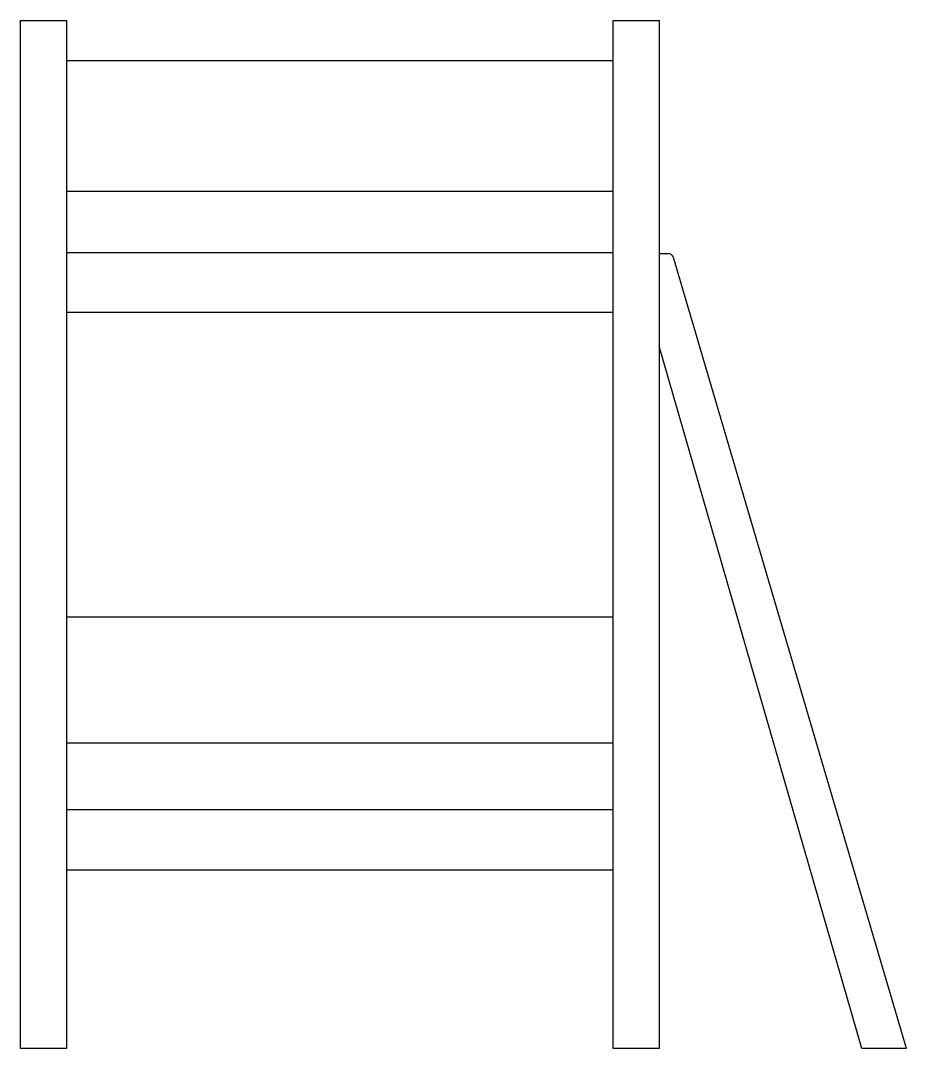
# Model space of a CAD drawing. Extents: x -59567.28 to -59565.82, y 10392.44 to 10394.14.
import ezdxf

# ---------------------------------------------------------------- set-up
doc = ezdxf.new("R2010")
doc.units = 0
doc.header["$LTSCALE"] = 1000
doc.header["$MEASUREMENT"] = 0
doc.layers.add('家具', color=7, linetype='CONTINUOUS')

msp = doc.modelspace()

# ---------------------------------------------------------------- linework, layer by layer
at = {"layer": '家具'}
for p, q in [((-59567.2825, 10392.4441), (-59567.2825, 10394.1441)), ((-59567.2825, 10394.1441), (-59567.2065, 10394.1441)), ((-59567.2065, 10394.1441), (-59567.2065, 10392.4441)), ((-59566.3025, 10392.4441), (-59566.3025, 10394.1441)), ((-59566.3025, 10394.1441), (-59566.2265, 10394.1441)), ((-59566.2265, 10394.1441), (-59566.2265, 10392.4441)), ((-59567.2065, 10394.0779), (-59566.3025, 10394.0779)), ((-59567.2065, 10393.8617), (-59566.3025, 10393.8617)), ((-59567.2065, 10393.7605), (-59566.3025, 10393.7605)), ((-59566.2265, 10393.7587), (-59566.21, 10393.7587)), ((-59565.8173, 10392.4441), (-59566.2025, 10393.7522)), ((-59567.2065, 10393.6617), (-59566.3025, 10393.6617)), ((-59565.8911, 10392.4441), (-59566.2265, 10393.6055)), ((-59567.2065, 10393.1582), (-59566.3025, 10393.1582)), ((-59567.2065, 10392.9493), (-59566.3025, 10392.9493)), ((-59567.2065, 10392.8393), (-59566.3025, 10392.8393)), ((-59567.2065, 10392.7395), (-59566.3025, 10392.7395)), ((-59567.2065, 10392.4441), (-59567.2825, 10392.4441)), ((-59566.2265, 10392.4441), (-59566.3025, 10392.4441)), ((-59565.8173, 10392.4441), (-59565.8911, 10392.4441))]:
    msp.add_line(p, q, dxfattribs=at)
msp.add_arc((-59566.211, 10393.7499), 0.00888, 15.2375, 83.2739, dxfattribs=at)

doc.saveas('drawing.dxf')
